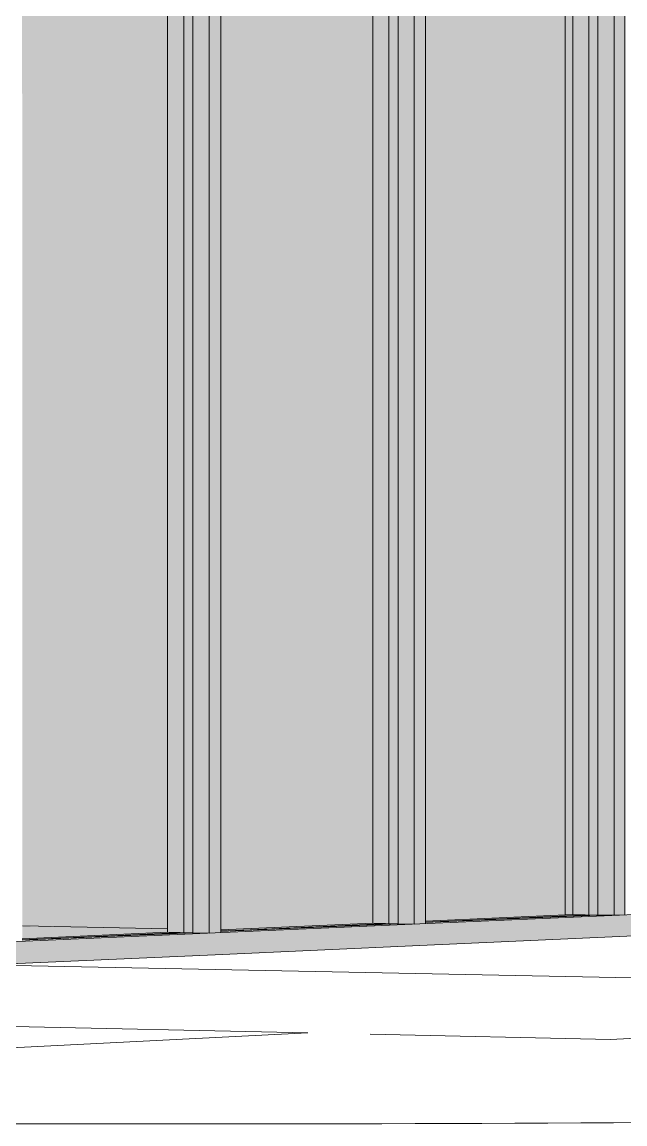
# Model space of a CAD drawing. Header units: inches. Extents: x 30681 to 92461, y -36095 to 66.
# Drawn here: x 92446.636 to 92446.6651, y 65.9569 to 66.0103 of the extents above; entities that cross this region are included whole.
import ezdxf

# ---------------------------------------------------------------- set-up
doc = ezdxf.new("R2010")
doc.units = ezdxf.units.IN
doc.header["$MEASUREMENT"] = 0
for name, color, linetype, lineweight in [('A-FLOR-OTLN', 90, 'Continuous', 9), ('A-GLAZ-CURT', 52, 'Continuous', 9), ('A-GLAZ-CWMG', 51, 'Continuous', 9), ('Conc', 7, 'Continuous', 9), ('EOP-PR', 4, 'Continuous', 9), ('I-WALL', 2, 'Continuous', 13)]:
    doc.layers.add(name, color=color, linetype=linetype, lineweight=lineweight)

msp = doc.modelspace()

# ---------------------------------------------------------------- hatches: boundary and pattern name
at = {"layer": 'A-GLAZ-CURT', "transparency": 33554458}
for points in [[(92446.635978, 65.965822), (92446.644246, 65.966185), (92446.644246, 66.015851), (92446.635978, 66.015996), (92446.635978, 66.015984), (92446.643008, 66.01584), (92446.643008, 65.966208), (92446.635978, 65.9659)], [(92446.643021, 65.966385), (92446.64301, 66.01584), (92446.63598, 66.015985), (92446.635994, 65.966517), (92446.636313, 65.966511)], [(92446.64559, 65.966244), (92446.654168, 65.966621), (92446.654168, 66.015647), (92446.645591, 66.015798), (92446.645591, 66.015787), (92446.652939, 66.015636), (92446.652939, 65.966644), (92446.645591, 65.966322)], [(92446.645918, 65.96633), (92446.652946, 65.966653), (92446.652941, 66.015636), (92446.645593, 66.015787), (92446.645602, 65.966336)], [(92446.655492, 65.966679), (92446.663837, 65.967046), (92446.663837, 66.015447), (92446.655492, 66.015595), (92446.655493, 66.015583), (92446.662617, 66.015437), (92446.662617, 65.967068), (92446.655493, 65.966756)], [(92446.655498, 65.966753), (92446.662254, 65.967052), (92446.662254, 66.015444), (92446.655495, 66.015584), (92446.655498, 65.967042)], [(92446.662254, 65.967052), (92446.662617, 65.967079), (92446.662617, 66.015437), (92446.662254, 66.015431), (92446.662254, 65.96708)], [(92446.635988, 65.965895), (92446.643019, 65.966215), (92446.643021, 65.966385), (92446.635994, 65.966496), (92446.635991, 65.966177)]]:
    msp.add_hatch(color=256, dxfattribs=at).paths.add_polyline_path(points, flags=0)
at = {"layer": 'A-GLAZ-CWMG'}
for points in [[(92446.645035, 65.96617), (92446.645035, 66.015856), (92446.644246, 66.015851), (92446.644246, 65.966185), (92446.644801, 65.966174)], [(92446.645035, 65.96617), (92446.64559, 65.966209), (92446.64559, 66.015846), (92446.645035, 66.015834), (92446.645035, 65.966209)], [(92446.654951, 65.966606), (92446.654951, 66.015651), (92446.654168, 66.015647), (92446.654168, 65.966621), (92446.654708, 65.966611)], [(92446.654951, 65.966606), (92446.655491, 65.966645), (92446.655491, 66.015642), (92446.654951, 66.01563), (92446.654951, 65.966645)], [(92446.664614, 65.967031), (92446.664614, 66.015452), (92446.663837, 66.015447), (92446.663837, 65.967046), (92446.664364, 65.967036)], [(92446.664614, 65.967031), (92446.665141, 65.967069), (92446.665141, 66.015443), (92446.664614, 66.015431), (92446.664614, 65.967069)], [(92446.664877, 65.966013), (92446.674291, 65.96644), (92446.674291, 65.967457), (92446.664877, 65.967031), (92446.664877, 65.96606)], [(92446.655221, 65.965575), (92446.664877, 65.966013), (92446.664877, 65.967043), (92446.655221, 65.966606), (92446.655221, 65.965622)], [(92446.645312, 65.965125), (92446.655221, 65.965575), (92446.655221, 65.966618), (92446.645312, 65.96617), (92446.645312, 65.965173)], [(92446.635408, 65.964676), (92446.645312, 65.965125), (92446.645312, 65.966182), (92446.635408, 65.965746), (92446.635408, 65.964724)]]:
    msp.add_hatch(color=256, dxfattribs=at).paths.add_polyline_path(points, flags=0)

# ---------------------------------------------------------------- linework, layer by layer
at = {"layer": 'A-FLOR-OTLN'}
msp.add_line((92446.591635, 65.962591), (92446.649808, 65.961335), dxfattribs=at)
at = {"layer": 'A-GLAZ-CURT'}
for p, q in [((92446.643796, 66.015847), (92446.643796, 65.966193)), ((92446.644246, 65.966185), (92446.644246, 66.015851)), ((92446.653721, 66.015643), (92446.653721, 65.966629)), ((92446.654168, 65.966621), (92446.654168, 66.015647)), ((92446.663393, 66.015444), (92446.663393, 65.967054)), ((92446.663837, 65.967046), (92446.663837, 66.015447)), ((92446.663393, 65.967054), (92446.655492, 65.966707)), ((92446.655492, 65.966679), (92446.663837, 65.967046)), ((92446.663393, 65.967054), (92446.663837, 65.967046)), ((92446.653721, 65.966629), (92446.64559, 65.966272)), ((92446.64559, 65.966244), (92446.654168, 65.966621)), ((92446.653721, 65.966629), (92446.654168, 65.966621)), ((92446.643796, 65.966193), (92446.635978, 65.96585)), ((92446.635978, 65.965822), (92446.644246, 65.966185)), ((92446.643796, 65.966193), (92446.644246, 65.966185))]:
    msp.add_line(p, q, dxfattribs=at)
at = {"layer": 'A-GLAZ-CWMG'}
for p, q in [((92446.643008, 65.966208), (92446.643008, 66.01584)), ((92446.645035, 66.015858), (92446.645035, 65.96617)), ((92446.64559, 66.015846), (92446.64559, 65.966194)), ((92446.652939, 65.966644), (92446.652939, 66.015636)), ((92446.654951, 66.015653), (92446.654951, 65.966606)), ((92446.655491, 66.015642), (92446.655491, 65.96663)), ((92446.662617, 65.967068), (92446.662617, 66.015437)), ((92446.664614, 66.015454), (92446.664614, 65.967031)), ((92446.665141, 66.015443), (92446.665141, 65.967055)), ((92446.664877, 65.967043), (92446.674291, 65.967457)), ((92446.655221, 65.966618), (92446.664877, 65.967043)), ((92446.655493, 65.966756), (92446.662617, 65.967068)), ((92446.663837, 65.967046), (92446.662617, 65.967068)), ((92446.664614, 65.967031), (92446.663837, 65.967046)), ((92446.665141, 65.967055), (92446.664614, 65.967031)), ((92446.645312, 65.966182), (92446.655221, 65.966618)), ((92446.645591, 65.966322), (92446.652939, 65.966644)), ((92446.654168, 65.966621), (92446.652939, 65.966644)), ((92446.654951, 65.966606), (92446.654168, 65.966621)), ((92446.655491, 65.96663), (92446.654951, 65.966606)), ((92446.664877, 65.966013), (92446.674291, 65.96644)), ((92446.635408, 65.965746), (92446.645312, 65.966182)), ((92446.635978, 65.9659), (92446.643008, 65.966208)), ((92446.644246, 65.966185), (92446.643008, 65.966208)), ((92446.645035, 65.96617), (92446.644246, 65.966185)), ((92446.64559, 65.966194), (92446.645035, 65.96617)), ((92446.655221, 65.965575), (92446.664877, 65.966013)), ((92446.645312, 65.965125), (92446.655221, 65.965575)), ((92446.635408, 65.964676), (92446.645312, 65.965125))]:
    msp.add_line(p, q, dxfattribs=at)
at = {"layer": 'Conc'}
for p, q in [((92446.975483, 65.977197), (92446.664449, 65.961019)), ((92446.649808, 65.961335), (92446.01494, 65.975037)), ((92446.634041, 65.964629), (92446.677152, 65.96377)), ((92446.664449, 65.961019), (92446.65282, 65.96127))]:
    msp.add_line(p, q, dxfattribs=at)
at = {"layer": 'EOP-PR'}
msp.add_line((92446.592124, 65.958416), (92446.649808, 65.961335), dxfattribs=at)
msp.add_polyline3d([(92446.635469, 65.956943, 0), (92446.6371, 65.956939, 0), (92446.638732, 65.956936, 0), (92446.640364, 65.956933, 0), (92446.641995, 65.956931, 0), (92446.643627, 65.95693, 0), (92446.645257, 65.95693, 0), (92446.646885, 65.95693, 0), (92446.648512, 65.956932, 0), (92446.650137, 65.956934, 0), (92446.651759, 65.956937, 0), (92446.653378, 65.956941, 0), (92446.654993, 65.956946, 0), (92446.656605, 65.956951, 0), (92446.658213, 65.956957, 0), (92446.659816, 65.956964, 0), (92446.661413, 65.956972, 0), (92446.663006, 65.956981, 0), (92446.664592, 65.95699, 0), (92446.666173, 65.957001, 0)], dxfattribs=at)
at = {"layer": 'I-WALL'}
for p, q in [((92446.662254, 65.967052), (92446.662254, 66.015444)), ((92446.635994, 65.966517), (92446.643021, 65.966385)), ((92446.645602, 65.966336), (92446.645918, 65.96633))]:
    msp.add_line(p, q, dxfattribs=at)

doc.saveas('drawing.dxf')
